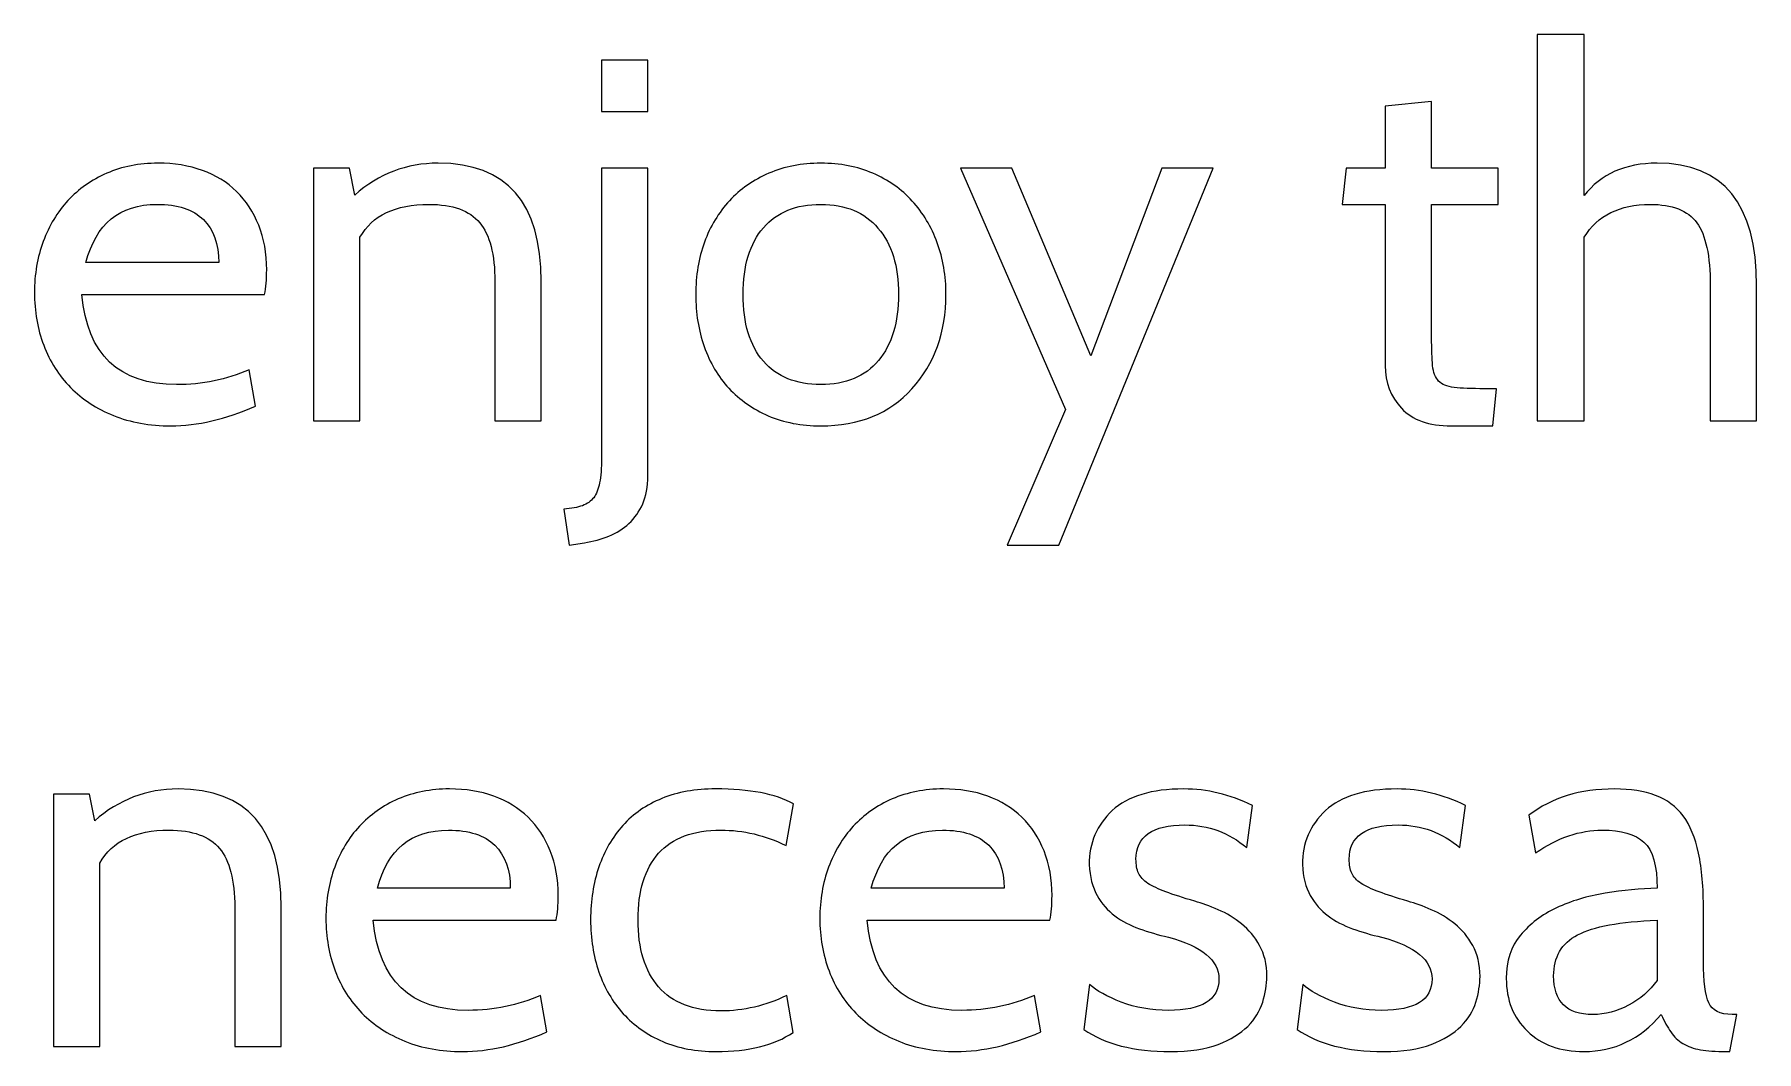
# Model space of a CAD drawing. Header units: centimetres. Extents: x -24 to 24.1, y -20.7 to 0.5.
# Drawn here: x 4.0319 to 4.3866, y -17.5064 to -17.2969 of the extents above; entities that cross this region are included whole.
import ezdxf

# ---------------------------------------------------------------- set-up
doc = ezdxf.new("R2010")
doc.units = ezdxf.units.CM
doc.header["$MEASUREMENT"] = 0
doc.layers.add('Layer 1', color=7, linetype='Continuous')

msp = doc.modelspace()

# ---------------------------------------------------------------- linework, layer by layer
at = {"layer": 'Layer 1', "color": 250, "lineweight": 9}
for points, knots in [([(4.38656, -17.37646), (4.38656, -17.37646), (4.37702, -17.37646), (4.37702, -17.37646), (4.37702, -17.37646), (4.37702, -17.37646), (4.37702, -17.34867), (4.37702, -17.34867), (4.37702, -17.34867), (4.37702, -17.34252), (4.3761, -17.33819), (4.37426, -17.33568), (4.37426, -17.33568), (4.37242, -17.33317), (4.3692, -17.33191), (4.36461, -17.33191), (4.36461, -17.33191), (4.35839, -17.33191), (4.35386, -17.33418), (4.35103, -17.3387), (4.35103, -17.3387), (4.35103, -17.3387), (4.35103, -17.37646), (4.35103, -17.37646), (4.35103, -17.37646), (4.35103, -17.37646), (4.34138, -17.37646), (4.34138, -17.37646), (4.34138, -17.37646), (4.34138, -17.37646), (4.34138, -17.29692), (4.34138, -17.29692), (4.34138, -17.29692), (4.34138, -17.29692), (4.35103, -17.29692), (4.35103, -17.29692), (4.35103, -17.29692), (4.35103, -17.29692), (4.35103, -17.33011), (4.35103, -17.33011), (4.35103, -17.33011), (4.3545, -17.32566), (4.35952, -17.32343), (4.36609, -17.32343), (4.36609, -17.32343), (4.37974, -17.32343), (4.38656, -17.33184), (4.38656, -17.34867), (4.38656, -17.34867), (4.38656, -17.34867), (4.38656, -17.37646), (4.38656, -17.37646)], [0, 0, 0, 0, 0.071429, 0.071429, 0.071429, 0.071429, 0.142857, 0.142857, 0.142857, 0.142857, 0.214286, 0.214286, 0.214286, 0.214286, 0.285714, 0.285714, 0.285714, 0.285714, 0.357143, 0.357143, 0.357143, 0.357143, 0.428571, 0.428571, 0.428571, 0.428571, 0.5, 0.5, 0.5, 0.5, 0.571429, 0.571429, 0.571429, 0.571429, 0.642857, 0.642857, 0.642857, 0.642857, 0.714286, 0.714286, 0.714286, 0.714286, 0.785714, 0.785714, 0.785714, 0.785714, 0.857143, 0.857143, 0.857143, 0.857143, 1, 1, 1, 1]), ([(4.15823, -17.31282), (4.15823, -17.31282), (4.14868, -17.31282), (4.14868, -17.31282), (4.14868, -17.31282), (4.14868, -17.31282), (4.14868, -17.30222), (4.14868, -17.30222), (4.14868, -17.30222), (4.14868, -17.30222), (4.15823, -17.30222), (4.15823, -17.30222), (4.15823, -17.30222), (4.15823, -17.30222), (4.15823, -17.31282), (4.15823, -17.31282)], [0, 0, 0, 0, 0.2, 0.2, 0.2, 0.2, 0.4, 0.4, 0.4, 0.4, 0.6, 0.6, 0.6, 0.6, 1, 1, 1, 1]), ([(4.333, -17.36988), (4.333, -17.36988), (4.33226, -17.37752), (4.33226, -17.37752), (4.33226, -17.37752), (4.33226, -17.37752), (4.32367, -17.37752), (4.32367, -17.37752), (4.32367, -17.37752), (4.31908, -17.37752), (4.31566, -17.37632), (4.31344, -17.37391), (4.31344, -17.37391), (4.31121, -17.37151), (4.3101, -17.36857), (4.3101, -17.36511), (4.3101, -17.36511), (4.3101, -17.36511), (4.3101, -17.33191), (4.3101, -17.33191), (4.3101, -17.33191), (4.3101, -17.33191), (4.30119, -17.33191), (4.30119, -17.33191), (4.30119, -17.33191), (4.30119, -17.33191), (4.30204, -17.32449), (4.30204, -17.32449), (4.30204, -17.32449), (4.30204, -17.32449), (4.3101, -17.32449), (4.3101, -17.32449), (4.3101, -17.32449), (4.3101, -17.32449), (4.3101, -17.31166), (4.3101, -17.31166), (4.3101, -17.31166), (4.3101, -17.31166), (4.31964, -17.3107), (4.31964, -17.3107), (4.31964, -17.3107), (4.31964, -17.3107), (4.31964, -17.32449), (4.31964, -17.32449), (4.31964, -17.32449), (4.31964, -17.32449), (4.33332, -17.32449), (4.33332, -17.32449), (4.33332, -17.32449), (4.33332, -17.32449), (4.33332, -17.33191), (4.33332, -17.33191), (4.33332, -17.33191), (4.33332, -17.33191), (4.31964, -17.33191), (4.31964, -17.33191), (4.31964, -17.33191), (4.31964, -17.33191), (4.31964, -17.35928), (4.31964, -17.35928), (4.31964, -17.35928), (4.31964, -17.36175), (4.31971, -17.3637), (4.31985, -17.36511), (4.31985, -17.36511), (4.31999, -17.36652), (4.3204, -17.36758), (4.32107, -17.36829), (4.32107, -17.36829), (4.32174, -17.369), (4.32282, -17.36944), (4.32431, -17.36962), (4.32431, -17.36962), (4.32579, -17.36979), (4.32788, -17.36988), (4.33057, -17.36988), (4.33057, -17.36988), (4.33057, -17.36988), (4.333, -17.36988), (4.333, -17.36988)], [0, 0, 0, 0, 0.047619, 0.047619, 0.047619, 0.047619, 0.095238, 0.095238, 0.095238, 0.095238, 0.142857, 0.142857, 0.142857, 0.142857, 0.190476, 0.190476, 0.190476, 0.190476, 0.238095, 0.238095, 0.238095, 0.238095, 0.285714, 0.285714, 0.285714, 0.285714, 0.333333, 0.333333, 0.333333, 0.333333, 0.380952, 0.380952, 0.380952, 0.380952, 0.428571, 0.428571, 0.428571, 0.428571, 0.47619, 0.47619, 0.47619, 0.47619, 0.52381, 0.52381, 0.52381, 0.52381, 0.571429, 0.571429, 0.571429, 0.571429, 0.619048, 0.619048, 0.619048, 0.619048, 0.666667, 0.666667, 0.666667, 0.666667, 0.714286, 0.714286, 0.714286, 0.714286, 0.761905, 0.761905, 0.761905, 0.761905, 0.809524, 0.809524, 0.809524, 0.809524, 0.857143, 0.857143, 0.857143, 0.857143, 0.904762, 0.904762, 0.904762, 0.904762, 1, 1, 1, 1]), ([(4.07932, -17.35047), (4.07932, -17.35047), (4.04167, -17.35047), (4.04167, -17.35047), (4.04167, -17.35047), (4.0428, -17.36285), (4.04931, -17.36903), (4.06119, -17.36903), (4.06119, -17.36903), (4.06649, -17.36903), (4.07147, -17.36801), (4.07614, -17.36596), (4.07614, -17.36596), (4.07614, -17.36596), (4.07741, -17.37349), (4.07741, -17.37349), (4.07741, -17.37349), (4.07126, -17.37617), (4.06546, -17.37752), (4.06002, -17.37752), (4.06002, -17.37752), (4.05564, -17.37752), (4.05169, -17.37681), (4.04819, -17.3754), (4.04819, -17.3754), (4.04469, -17.37398), (4.04174, -17.37206), (4.03934, -17.36962), (4.03934, -17.36962), (4.03693, -17.36718), (4.0351, -17.36428), (4.03382, -17.36092), (4.03382, -17.36092), (4.03255, -17.35756), (4.03191, -17.35394), (4.03191, -17.35005), (4.03191, -17.35005), (4.03191, -17.3463), (4.03251, -17.3428), (4.03372, -17.33955), (4.03372, -17.33955), (4.03492, -17.3363), (4.03662, -17.33349), (4.03881, -17.33112), (4.03881, -17.33112), (4.041, -17.32875), (4.04367, -17.32688), (4.04681, -17.3255), (4.04681, -17.3255), (4.04996, -17.32412), (4.05348, -17.32343), (4.05737, -17.32343), (4.05737, -17.32343), (4.06069, -17.32343), (4.06373, -17.32393), (4.06649, -17.32491), (4.06649, -17.32491), (4.06925, -17.3259), (4.0716, -17.32735), (4.07354, -17.32926), (4.07354, -17.32926), (4.07549, -17.33117), (4.07701, -17.33349), (4.0781, -17.33621), (4.0781, -17.33621), (4.0792, -17.33893), (4.07974, -17.34199), (4.07974, -17.34538), (4.07974, -17.34538), (4.07974, -17.34736), (4.0796, -17.34906), (4.07932, -17.35047)], [0, 0, 0, 0, 0.052632, 0.052632, 0.052632, 0.052632, 0.105263, 0.105263, 0.105263, 0.105263, 0.157895, 0.157895, 0.157895, 0.157895, 0.210526, 0.210526, 0.210526, 0.210526, 0.263158, 0.263158, 0.263158, 0.263158, 0.315789, 0.315789, 0.315789, 0.315789, 0.368421, 0.368421, 0.368421, 0.368421, 0.421053, 0.421053, 0.421053, 0.421053, 0.473684, 0.473684, 0.473684, 0.473684, 0.526316, 0.526316, 0.526316, 0.526316, 0.578947, 0.578947, 0.578947, 0.578947, 0.631579, 0.631579, 0.631579, 0.631579, 0.684211, 0.684211, 0.684211, 0.684211, 0.736842, 0.736842, 0.736842, 0.736842, 0.789474, 0.789474, 0.789474, 0.789474, 0.842105, 0.842105, 0.842105, 0.842105, 0.894737, 0.894737, 0.894737, 0.894737, 1, 1, 1, 1]), ([(4.13627, -17.37646), (4.13627, -17.37646), (4.12673, -17.37646), (4.12673, -17.37646), (4.12673, -17.37646), (4.12673, -17.37646), (4.12673, -17.34782), (4.12673, -17.34782), (4.12673, -17.34782), (4.12673, -17.34224), (4.12569, -17.33819), (4.1236, -17.33568), (4.1236, -17.33568), (4.12151, -17.33317), (4.11803, -17.33191), (4.11315, -17.33191), (4.11315, -17.33191), (4.10622, -17.33191), (4.10149, -17.33418), (4.09894, -17.3387), (4.09894, -17.3387), (4.09894, -17.3387), (4.09894, -17.37646), (4.09894, -17.37646), (4.09894, -17.37646), (4.09894, -17.37646), (4.0894, -17.37646), (4.0894, -17.37646), (4.0894, -17.37646), (4.0894, -17.37646), (4.0894, -17.32449), (4.0894, -17.32449), (4.0894, -17.32449), (4.0894, -17.32449), (4.09682, -17.32449), (4.09682, -17.32449), (4.09682, -17.32449), (4.09682, -17.32449), (4.09788, -17.33001), (4.09788, -17.33001), (4.09788, -17.33001), (4.10283, -17.32562), (4.10856, -17.32343), (4.11506, -17.32343), (4.11506, -17.32343), (4.1292, -17.32343), (4.13627, -17.33156), (4.13627, -17.34782), (4.13627, -17.34782), (4.13627, -17.34782), (4.13627, -17.37646), (4.13627, -17.37646)], [0, 0, 0, 0, 0.071429, 0.071429, 0.071429, 0.071429, 0.142857, 0.142857, 0.142857, 0.142857, 0.214286, 0.214286, 0.214286, 0.214286, 0.285714, 0.285714, 0.285714, 0.285714, 0.357143, 0.357143, 0.357143, 0.357143, 0.428571, 0.428571, 0.428571, 0.428571, 0.5, 0.5, 0.5, 0.5, 0.571429, 0.571429, 0.571429, 0.571429, 0.642857, 0.642857, 0.642857, 0.642857, 0.714286, 0.714286, 0.714286, 0.714286, 0.785714, 0.785714, 0.785714, 0.785714, 0.857143, 0.857143, 0.857143, 0.857143, 1, 1, 1, 1]), ([(4.14518, -17.40159), (4.14518, -17.40159), (4.142, -17.40212), (4.142, -17.40212), (4.142, -17.40212), (4.142, -17.40212), (4.14094, -17.3947), (4.14094, -17.3947), (4.14094, -17.3947), (4.1425, -17.39456), (4.14377, -17.39431), (4.14476, -17.39396), (4.14476, -17.39396), (4.14575, -17.3936), (4.14652, -17.39305), (4.14709, -17.39231), (4.14709, -17.39231), (4.14766, -17.39157), (4.14806, -17.39055), (4.14831, -17.38924), (4.14831, -17.38924), (4.14856, -17.38795), (4.14868, -17.38623), (4.14868, -17.38411), (4.14868, -17.38411), (4.14868, -17.38411), (4.14868, -17.32449), (4.14868, -17.32449), (4.14868, -17.32449), (4.14868, -17.32449), (4.15823, -17.32449), (4.15823, -17.32449), (4.15823, -17.32449), (4.15823, -17.32449), (4.15823, -17.3878), (4.15823, -17.3878), (4.15823, -17.3878), (4.15823, -17.39007), (4.15787, -17.39199), (4.15717, -17.39359), (4.15717, -17.39359), (4.15646, -17.39518), (4.15552, -17.39652), (4.15435, -17.39761), (4.15435, -17.39761), (4.15319, -17.39871), (4.15181, -17.39958), (4.15022, -17.40021), (4.15022, -17.40021), (4.14863, -17.40085), (4.14695, -17.40131), (4.14518, -17.40159)], [0, 0, 0, 0, 0.071429, 0.071429, 0.071429, 0.071429, 0.142857, 0.142857, 0.142857, 0.142857, 0.214286, 0.214286, 0.214286, 0.214286, 0.285714, 0.285714, 0.285714, 0.285714, 0.357143, 0.357143, 0.357143, 0.357143, 0.428571, 0.428571, 0.428571, 0.428571, 0.5, 0.5, 0.5, 0.5, 0.571429, 0.571429, 0.571429, 0.571429, 0.642857, 0.642857, 0.642857, 0.642857, 0.714286, 0.714286, 0.714286, 0.714286, 0.785714, 0.785714, 0.785714, 0.785714, 0.857143, 0.857143, 0.857143, 0.857143, 1, 1, 1, 1]), ([(4.21263, -17.36988), (4.20804, -17.37497), (4.20178, -17.37752), (4.19386, -17.37752), (4.19386, -17.37752), (4.18983, -17.37752), (4.18622, -17.37683), (4.18304, -17.37545), (4.18304, -17.37545), (4.17986, -17.37407), (4.17716, -17.37218), (4.17493, -17.36978), (4.17493, -17.36978), (4.1727, -17.36737), (4.17101, -17.36451), (4.16984, -17.36119), (4.16984, -17.36119), (4.16867, -17.35786), (4.16809, -17.35429), (4.16809, -17.35047), (4.16809, -17.35047), (4.16809, -17.34658), (4.16869, -17.343), (4.16989, -17.33971), (4.16989, -17.33971), (4.17109, -17.33642), (4.17281, -17.33358), (4.17504, -17.33117), (4.17504, -17.33117), (4.17726, -17.32877), (4.17997, -17.32688), (4.18315, -17.3255), (4.18315, -17.3255), (4.18633, -17.32412), (4.1899, -17.32343), (4.19386, -17.32343), (4.19386, -17.32343), (4.19782, -17.32343), (4.20139, -17.32412), (4.20457, -17.3255), (4.20457, -17.3255), (4.20775, -17.32688), (4.21046, -17.32879), (4.21268, -17.33123), (4.21268, -17.33123), (4.21491, -17.33366), (4.21663, -17.33653), (4.21783, -17.33982), (4.21783, -17.33982), (4.21903, -17.3431), (4.21963, -17.34666), (4.21963, -17.35047), (4.21963, -17.35047), (4.21963, -17.35825), (4.2173, -17.36472), (4.21263, -17.36988)], [0, 0, 0, 0, 0.066667, 0.066667, 0.066667, 0.066667, 0.133333, 0.133333, 0.133333, 0.133333, 0.2, 0.2, 0.2, 0.2, 0.266667, 0.266667, 0.266667, 0.266667, 0.333333, 0.333333, 0.333333, 0.333333, 0.4, 0.4, 0.4, 0.4, 0.466667, 0.466667, 0.466667, 0.466667, 0.533333, 0.533333, 0.533333, 0.533333, 0.6, 0.6, 0.6, 0.6, 0.666667, 0.666667, 0.666667, 0.666667, 0.733333, 0.733333, 0.733333, 0.733333, 0.8, 0.8, 0.8, 0.8, 0.866667, 0.866667, 0.866667, 0.866667, 1, 1, 1, 1]), ([(4.27467, -17.32449), (4.27467, -17.32449), (4.24286, -17.40212), (4.24286, -17.40212), (4.24286, -17.40212), (4.24286, -17.40212), (4.23225, -17.40212), (4.23225, -17.40212), (4.23225, -17.40212), (4.23225, -17.40212), (4.24424, -17.37412), (4.24424, -17.37412), (4.24424, -17.37412), (4.24424, -17.37412), (4.2226, -17.32449), (4.2226, -17.32449), (4.2226, -17.32449), (4.2226, -17.32449), (4.23321, -17.32449), (4.23321, -17.32449), (4.23321, -17.32449), (4.23321, -17.32449), (4.24943, -17.36309), (4.24943, -17.36309), (4.24943, -17.36309), (4.24943, -17.36309), (4.26407, -17.32449), (4.26407, -17.32449), (4.26407, -17.32449), (4.26407, -17.32449), (4.27467, -17.32449), (4.27467, -17.32449)], [0, 0, 0, 0, 0.111111, 0.111111, 0.111111, 0.111111, 0.222222, 0.222222, 0.222222, 0.222222, 0.333333, 0.333333, 0.333333, 0.333333, 0.444444, 0.444444, 0.444444, 0.444444, 0.555556, 0.555556, 0.555556, 0.555556, 0.666667, 0.666667, 0.666667, 0.666667, 0.777778, 0.777778, 0.777778, 0.777778, 1, 1, 1, 1]), ([(4.05715, -17.33191), (4.04945, -17.33191), (4.04457, -17.33591), (4.04252, -17.3439), (4.04252, -17.3439), (4.04252, -17.3439), (4.06988, -17.3439), (4.06988, -17.3439), (4.06988, -17.3439), (4.06988, -17.34008), (4.06882, -17.33713), (4.0667, -17.33504), (4.0667, -17.33504), (4.06458, -17.33296), (4.0614, -17.33191), (4.05715, -17.33191)], [0, 0, 0, 0, 0.2, 0.2, 0.2, 0.2, 0.4, 0.4, 0.4, 0.4, 0.6, 0.6, 0.6, 0.6, 1, 1, 1, 1]), ([(4.20563, -17.33679), (4.20287, -17.33354), (4.19895, -17.33191), (4.19386, -17.33191), (4.19386, -17.33191), (4.18877, -17.33191), (4.18483, -17.33352), (4.18203, -17.33674), (4.18203, -17.33674), (4.17924, -17.33996), (4.17785, -17.34453), (4.17785, -17.35047), (4.17785, -17.35047), (4.17785, -17.35641), (4.17924, -17.36099), (4.18203, -17.36421), (4.18203, -17.36421), (4.18483, -17.36742), (4.18877, -17.36903), (4.19386, -17.36903), (4.19386, -17.36903), (4.19902, -17.36903), (4.20298, -17.36737), (4.20574, -17.36405), (4.20574, -17.36405), (4.20849, -17.36073), (4.20987, -17.3562), (4.20987, -17.35047), (4.20987, -17.35047), (4.20987, -17.34461), (4.20846, -17.34004), (4.20563, -17.33679)], [0, 0, 0, 0, 0.111111, 0.111111, 0.111111, 0.111111, 0.222222, 0.222222, 0.222222, 0.222222, 0.333333, 0.333333, 0.333333, 0.333333, 0.444444, 0.444444, 0.444444, 0.444444, 0.555556, 0.555556, 0.555556, 0.555556, 0.666667, 0.666667, 0.666667, 0.666667, 0.777778, 0.777778, 0.777778, 0.777778, 1, 1, 1, 1]), ([(4.08271, -17.50531), (4.08271, -17.50531), (4.07317, -17.50531), (4.07317, -17.50531), (4.07317, -17.50531), (4.07317, -17.50531), (4.07317, -17.47668), (4.07317, -17.47668), (4.07317, -17.47668), (4.07317, -17.47109), (4.07212, -17.46705), (4.07004, -17.46454), (4.07004, -17.46454), (4.06795, -17.46203), (4.06447, -17.46077), (4.05959, -17.46077), (4.05959, -17.46077), (4.05266, -17.46077), (4.04793, -17.46303), (4.04538, -17.46756), (4.04538, -17.46756), (4.04538, -17.46756), (4.04538, -17.50531), (4.04538, -17.50531), (4.04538, -17.50531), (4.04538, -17.50531), (4.03584, -17.50531), (4.03584, -17.50531), (4.03584, -17.50531), (4.03584, -17.50531), (4.03584, -17.45335), (4.03584, -17.45335), (4.03584, -17.45335), (4.03584, -17.45335), (4.04326, -17.45335), (4.04326, -17.45335), (4.04326, -17.45335), (4.04326, -17.45335), (4.04432, -17.45886), (4.04432, -17.45886), (4.04432, -17.45886), (4.04927, -17.45448), (4.055, -17.45229), (4.0615, -17.45229), (4.0615, -17.45229), (4.07564, -17.45229), (4.08271, -17.46042), (4.08271, -17.47668), (4.08271, -17.47668), (4.08271, -17.47668), (4.08271, -17.50531), (4.08271, -17.50531)], [0, 0, 0, 0, 0.071429, 0.071429, 0.071429, 0.071429, 0.142857, 0.142857, 0.142857, 0.142857, 0.214286, 0.214286, 0.214286, 0.214286, 0.285714, 0.285714, 0.285714, 0.285714, 0.357143, 0.357143, 0.357143, 0.357143, 0.428571, 0.428571, 0.428571, 0.428571, 0.5, 0.5, 0.5, 0.5, 0.571429, 0.571429, 0.571429, 0.571429, 0.642857, 0.642857, 0.642857, 0.642857, 0.714286, 0.714286, 0.714286, 0.714286, 0.785714, 0.785714, 0.785714, 0.785714, 0.857143, 0.857143, 0.857143, 0.857143, 1, 1, 1, 1]), ([(4.13934, -17.47933), (4.13934, -17.47933), (4.1017, -17.47933), (4.1017, -17.47933), (4.1017, -17.47933), (4.10283, -17.4917), (4.10933, -17.49789), (4.12121, -17.49789), (4.12121, -17.49789), (4.12651, -17.49789), (4.1315, -17.49687), (4.13616, -17.49481), (4.13616, -17.49481), (4.13616, -17.49481), (4.13744, -17.50234), (4.13744, -17.50234), (4.13744, -17.50234), (4.13128, -17.50503), (4.12549, -17.50637), (4.12004, -17.50637), (4.12004, -17.50637), (4.11566, -17.50637), (4.11172, -17.50567), (4.10822, -17.50425), (4.10822, -17.50425), (4.10472, -17.50284), (4.10177, -17.50091), (4.09936, -17.49847), (4.09936, -17.49847), (4.09696, -17.49603), (4.09512, -17.49313), (4.09385, -17.48978), (4.09385, -17.48978), (4.09257, -17.48642), (4.09194, -17.48279), (4.09194, -17.47891), (4.09194, -17.47891), (4.09194, -17.47516), (4.09254, -17.47166), (4.09374, -17.46841), (4.09374, -17.46841), (4.09494, -17.46515), (4.09664, -17.46234), (4.09883, -17.45998), (4.09883, -17.45998), (4.10102, -17.45761), (4.10369, -17.45573), (4.10684, -17.45436), (4.10684, -17.45436), (4.10998, -17.45298), (4.1135, -17.45229), (4.11739, -17.45229), (4.11739, -17.45229), (4.12071, -17.45229), (4.12375, -17.45278), (4.12651, -17.45377), (4.12651, -17.45377), (4.12927, -17.45476), (4.13162, -17.45621), (4.13356, -17.45812), (4.13356, -17.45812), (4.13551, -17.46003), (4.13703, -17.46234), (4.13812, -17.46507), (4.13812, -17.46507), (4.13922, -17.46779), (4.13977, -17.47085), (4.13977, -17.47424), (4.13977, -17.47424), (4.13977, -17.47622), (4.13963, -17.47792), (4.13934, -17.47933)], [0, 0, 0, 0, 0.052632, 0.052632, 0.052632, 0.052632, 0.105263, 0.105263, 0.105263, 0.105263, 0.157895, 0.157895, 0.157895, 0.157895, 0.210526, 0.210526, 0.210526, 0.210526, 0.263158, 0.263158, 0.263158, 0.263158, 0.315789, 0.315789, 0.315789, 0.315789, 0.368421, 0.368421, 0.368421, 0.368421, 0.421053, 0.421053, 0.421053, 0.421053, 0.473684, 0.473684, 0.473684, 0.473684, 0.526316, 0.526316, 0.526316, 0.526316, 0.578947, 0.578947, 0.578947, 0.578947, 0.631579, 0.631579, 0.631579, 0.631579, 0.684211, 0.684211, 0.684211, 0.684211, 0.736842, 0.736842, 0.736842, 0.736842, 0.789474, 0.789474, 0.789474, 0.789474, 0.842105, 0.842105, 0.842105, 0.842105, 0.894737, 0.894737, 0.894737, 0.894737, 1, 1, 1, 1]), ([(4.17233, -17.50637), (4.16816, -17.50637), (4.16448, -17.50568), (4.1613, -17.50431), (4.1613, -17.50431), (4.15812, -17.50293), (4.15541, -17.50102), (4.15318, -17.49858), (4.15318, -17.49858), (4.15096, -17.49614), (4.14928, -17.49328), (4.14815, -17.48999), (4.14815, -17.48999), (4.14702, -17.4867), (4.14645, -17.48311), (4.14645, -17.47922), (4.14645, -17.47922), (4.14645, -17.47527), (4.14702, -17.47164), (4.14815, -17.46835), (4.14815, -17.46835), (4.14928, -17.46507), (4.15092, -17.46222), (4.15308, -17.45982), (4.15308, -17.45982), (4.15524, -17.45741), (4.15792, -17.45556), (4.16114, -17.45425), (4.16114, -17.45425), (4.16436, -17.45294), (4.16805, -17.45229), (4.17222, -17.45229), (4.17222, -17.45229), (4.17915, -17.45229), (4.18449, -17.45331), (4.18824, -17.45536), (4.18824, -17.45536), (4.18824, -17.45536), (4.18675, -17.46395), (4.18675, -17.46395), (4.18675, -17.46395), (4.18237, -17.46183), (4.17788, -17.46077), (4.17328, -17.46077), (4.17328, -17.46077), (4.16756, -17.46077), (4.16328, -17.46236), (4.16045, -17.46554), (4.16045, -17.46554), (4.15762, -17.46873), (4.15621, -17.47329), (4.15621, -17.47922), (4.15621, -17.47922), (4.15621, -17.48516), (4.15762, -17.48978), (4.16045, -17.49306), (4.16045, -17.49306), (4.16328, -17.49635), (4.16756, -17.498), (4.17328, -17.498), (4.17328, -17.498), (4.17795, -17.498), (4.18247, -17.49694), (4.18686, -17.49481), (4.18686, -17.49481), (4.18686, -17.49481), (4.18813, -17.50245), (4.18813, -17.50245), (4.18813, -17.50245), (4.18424, -17.50507), (4.17897, -17.50637), (4.17233, -17.50637)], [0, 0, 0, 0, 0.052632, 0.052632, 0.052632, 0.052632, 0.105263, 0.105263, 0.105263, 0.105263, 0.157895, 0.157895, 0.157895, 0.157895, 0.210526, 0.210526, 0.210526, 0.210526, 0.263158, 0.263158, 0.263158, 0.263158, 0.315789, 0.315789, 0.315789, 0.315789, 0.368421, 0.368421, 0.368421, 0.368421, 0.421053, 0.421053, 0.421053, 0.421053, 0.473684, 0.473684, 0.473684, 0.473684, 0.526316, 0.526316, 0.526316, 0.526316, 0.578947, 0.578947, 0.578947, 0.578947, 0.631579, 0.631579, 0.631579, 0.631579, 0.684211, 0.684211, 0.684211, 0.684211, 0.736842, 0.736842, 0.736842, 0.736842, 0.789474, 0.789474, 0.789474, 0.789474, 0.842105, 0.842105, 0.842105, 0.842105, 0.894737, 0.894737, 0.894737, 0.894737, 1, 1, 1, 1]), ([(4.24105, -17.47933), (4.24105, -17.47933), (4.2034, -17.47933), (4.2034, -17.47933), (4.2034, -17.47933), (4.20453, -17.4917), (4.21104, -17.49789), (4.22292, -17.49789), (4.22292, -17.49789), (4.22822, -17.49789), (4.2332, -17.49687), (4.23787, -17.49481), (4.23787, -17.49481), (4.23787, -17.49481), (4.23914, -17.50234), (4.23914, -17.50234), (4.23914, -17.50234), (4.23299, -17.50503), (4.22719, -17.50637), (4.22175, -17.50637), (4.22175, -17.50637), (4.21737, -17.50637), (4.21342, -17.50567), (4.20992, -17.50425), (4.20992, -17.50425), (4.20642, -17.50284), (4.20347, -17.50091), (4.20107, -17.49847), (4.20107, -17.49847), (4.19866, -17.49603), (4.19683, -17.49313), (4.19555, -17.48978), (4.19555, -17.48978), (4.19428, -17.48642), (4.19365, -17.48279), (4.19365, -17.47891), (4.19365, -17.47891), (4.19365, -17.47516), (4.19425, -17.47166), (4.19545, -17.46841), (4.19545, -17.46841), (4.19665, -17.46515), (4.19835, -17.46234), (4.20054, -17.45998), (4.20054, -17.45998), (4.20273, -17.45761), (4.2054, -17.45573), (4.20855, -17.45436), (4.20855, -17.45436), (4.21169, -17.45298), (4.21521, -17.45229), (4.2191, -17.45229), (4.2191, -17.45229), (4.22242, -17.45229), (4.22546, -17.45278), (4.22822, -17.45377), (4.22822, -17.45377), (4.23098, -17.45476), (4.23333, -17.45621), (4.23527, -17.45812), (4.23527, -17.45812), (4.23722, -17.46003), (4.23874, -17.46234), (4.23983, -17.46507), (4.23983, -17.46507), (4.24093, -17.46779), (4.24147, -17.47085), (4.24147, -17.47424), (4.24147, -17.47424), (4.24147, -17.47622), (4.24133, -17.47792), (4.24105, -17.47933)], [0, 0, 0, 0, 0.052632, 0.052632, 0.052632, 0.052632, 0.105263, 0.105263, 0.105263, 0.105263, 0.157895, 0.157895, 0.157895, 0.157895, 0.210526, 0.210526, 0.210526, 0.210526, 0.263158, 0.263158, 0.263158, 0.263158, 0.315789, 0.315789, 0.315789, 0.315789, 0.368421, 0.368421, 0.368421, 0.368421, 0.421053, 0.421053, 0.421053, 0.421053, 0.473684, 0.473684, 0.473684, 0.473684, 0.526316, 0.526316, 0.526316, 0.526316, 0.578947, 0.578947, 0.578947, 0.578947, 0.631579, 0.631579, 0.631579, 0.631579, 0.684211, 0.684211, 0.684211, 0.684211, 0.736842, 0.736842, 0.736842, 0.736842, 0.789474, 0.789474, 0.789474, 0.789474, 0.842105, 0.842105, 0.842105, 0.842105, 0.894737, 0.894737, 0.894737, 0.894737, 1, 1, 1, 1]), ([(4.26587, -17.50637), (4.2583, -17.50637), (4.25236, -17.50485), (4.24805, -17.50181), (4.24805, -17.50181), (4.24805, -17.50181), (4.24922, -17.49259), (4.24922, -17.49259), (4.24922, -17.49259), (4.25063, -17.49386), (4.25281, -17.49506), (4.25574, -17.49619), (4.25574, -17.49619), (4.25867, -17.49732), (4.26191, -17.49789), (4.26544, -17.49789), (4.26544, -17.49789), (4.27237, -17.49789), (4.27584, -17.49573), (4.27584, -17.49142), (4.27584, -17.49142), (4.27584, -17.48753), (4.27237, -17.48467), (4.26544, -17.48283), (4.26544, -17.48283), (4.26332, -17.48233), (4.26133, -17.48175), (4.25945, -17.48108), (4.25945, -17.48108), (4.25758, -17.48041), (4.2559, -17.47953), (4.25441, -17.47843), (4.25441, -17.47843), (4.25293, -17.47733), (4.25171, -17.47594), (4.25076, -17.47424), (4.25076, -17.47424), (4.2498, -17.47254), (4.24925, -17.47042), (4.24911, -17.46788), (4.24911, -17.46788), (4.24911, -17.46342), (4.2507, -17.45971), (4.25388, -17.45674), (4.25388, -17.45674), (4.25707, -17.45377), (4.26198, -17.45229), (4.26863, -17.45229), (4.26863, -17.45229), (4.27336, -17.45229), (4.27806, -17.45342), (4.28273, -17.45568), (4.28273, -17.45568), (4.28273, -17.45568), (4.28156, -17.46438), (4.28156, -17.46438), (4.28156, -17.46438), (4.27789, -17.46127), (4.27365, -17.45971), (4.26884, -17.45971), (4.26884, -17.45971), (4.26212, -17.45971), (4.25876, -17.46206), (4.25876, -17.46676), (4.25876, -17.46676), (4.25876, -17.46789), (4.25894, -17.46887), (4.25929, -17.46964), (4.25929, -17.46964), (4.25965, -17.47042), (4.26028, -17.47113), (4.2612, -17.47173), (4.2612, -17.47173), (4.26212, -17.47233), (4.26336, -17.47291), (4.26491, -17.4735), (4.26491, -17.4735), (4.26647, -17.47406), (4.26845, -17.4747), (4.27085, -17.47541), (4.27085, -17.47541), (4.27234, -17.47583), (4.27395, -17.47641), (4.27568, -17.47716), (4.27568, -17.47716), (4.27741, -17.4779), (4.27902, -17.47887), (4.2805, -17.48007), (4.2805, -17.48007), (4.28199, -17.48128), (4.28323, -17.48276), (4.28422, -17.48453), (4.28422, -17.48453), (4.28521, -17.48629), (4.2857, -17.48842), (4.2857, -17.49089), (4.2857, -17.49089), (4.2857, -17.49259), (4.28542, -17.49435), (4.28485, -17.49619), (4.28485, -17.49619), (4.28429, -17.49803), (4.28326, -17.49969), (4.28178, -17.50118), (4.28178, -17.50118), (4.28029, -17.50266), (4.27826, -17.5039), (4.27568, -17.50489), (4.27568, -17.50489), (4.2731, -17.50588), (4.26983, -17.50637), (4.26587, -17.50637)], [0, 0, 0, 0, 0.034483, 0.034483, 0.034483, 0.034483, 0.068966, 0.068966, 0.068966, 0.068966, 0.103448, 0.103448, 0.103448, 0.103448, 0.137931, 0.137931, 0.137931, 0.137931, 0.172414, 0.172414, 0.172414, 0.172414, 0.206897, 0.206897, 0.206897, 0.206897, 0.241379, 0.241379, 0.241379, 0.241379, 0.275862, 0.275862, 0.275862, 0.275862, 0.310345, 0.310345, 0.310345, 0.310345, 0.344828, 0.344828, 0.344828, 0.344828, 0.37931, 0.37931, 0.37931, 0.37931, 0.413793, 0.413793, 0.413793, 0.413793, 0.448276, 0.448276, 0.448276, 0.448276, 0.482759, 0.482759, 0.482759, 0.482759, 0.517241, 0.517241, 0.517241, 0.517241, 0.551724, 0.551724, 0.551724, 0.551724, 0.586207, 0.586207, 0.586207, 0.586207, 0.62069, 0.62069, 0.62069, 0.62069, 0.655172, 0.655172, 0.655172, 0.655172, 0.689655, 0.689655, 0.689655, 0.689655, 0.724138, 0.724138, 0.724138, 0.724138, 0.758621, 0.758621, 0.758621, 0.758621, 0.793103, 0.793103, 0.793103, 0.793103, 0.827586, 0.827586, 0.827586, 0.827586, 0.862069, 0.862069, 0.862069, 0.862069, 0.896552, 0.896552, 0.896552, 0.896552, 0.931034, 0.931034, 0.931034, 0.931034, 1, 1, 1, 1]), ([(4.30977, -17.50637), (4.30221, -17.50637), (4.29627, -17.50485), (4.29196, -17.50181), (4.29196, -17.50181), (4.29196, -17.50181), (4.29312, -17.49259), (4.29312, -17.49259), (4.29312, -17.49259), (4.29454, -17.49386), (4.29671, -17.49506), (4.29965, -17.49619), (4.29965, -17.49619), (4.30258, -17.49732), (4.30582, -17.49789), (4.30935, -17.49789), (4.30935, -17.49789), (4.31628, -17.49789), (4.31974, -17.49573), (4.31974, -17.49142), (4.31974, -17.49142), (4.31974, -17.48753), (4.31628, -17.48467), (4.30935, -17.48283), (4.30935, -17.48283), (4.30723, -17.48233), (4.30523, -17.48175), (4.30336, -17.48108), (4.30336, -17.48108), (4.30148, -17.48041), (4.29981, -17.47953), (4.29832, -17.47843), (4.29832, -17.47843), (4.29684, -17.47733), (4.29562, -17.47594), (4.29466, -17.47424), (4.29466, -17.47424), (4.29371, -17.47254), (4.29316, -17.47042), (4.29302, -17.46788), (4.29302, -17.46788), (4.29302, -17.46342), (4.29461, -17.45971), (4.29779, -17.45674), (4.29779, -17.45674), (4.30097, -17.45377), (4.30589, -17.45229), (4.31253, -17.45229), (4.31253, -17.45229), (4.31727, -17.45229), (4.32197, -17.45342), (4.32664, -17.45568), (4.32664, -17.45568), (4.32664, -17.45568), (4.32547, -17.46438), (4.32547, -17.46438), (4.32547, -17.46438), (4.32179, -17.46127), (4.31755, -17.45971), (4.31274, -17.45971), (4.31274, -17.45971), (4.30603, -17.45971), (4.30267, -17.46206), (4.30267, -17.46676), (4.30267, -17.46676), (4.30267, -17.46789), (4.30285, -17.46887), (4.3032, -17.46964), (4.3032, -17.46964), (4.30355, -17.47042), (4.30419, -17.47113), (4.30511, -17.47173), (4.30511, -17.47173), (4.30603, -17.47233), (4.30727, -17.47291), (4.30882, -17.4735), (4.30882, -17.4735), (4.31038, -17.47406), (4.31236, -17.4747), (4.31476, -17.47541), (4.31476, -17.47541), (4.31624, -17.47583), (4.31785, -17.47641), (4.31958, -17.47716), (4.31958, -17.47716), (4.32132, -17.4779), (4.32293, -17.47887), (4.32441, -17.48007), (4.32441, -17.48007), (4.3259, -17.48128), (4.32713, -17.48276), (4.32812, -17.48453), (4.32812, -17.48453), (4.32911, -17.48629), (4.32961, -17.48842), (4.32961, -17.49089), (4.32961, -17.49089), (4.32961, -17.49259), (4.32932, -17.49435), (4.32876, -17.49619), (4.32876, -17.49619), (4.32819, -17.49803), (4.32717, -17.49969), (4.32568, -17.50118), (4.32568, -17.50118), (4.3242, -17.50266), (4.32217, -17.5039), (4.31958, -17.50489), (4.31958, -17.50489), (4.317, -17.50588), (4.31373, -17.50637), (4.30977, -17.50637)], [0, 0, 0, 0, 0.034483, 0.034483, 0.034483, 0.034483, 0.068966, 0.068966, 0.068966, 0.068966, 0.103448, 0.103448, 0.103448, 0.103448, 0.137931, 0.137931, 0.137931, 0.137931, 0.172414, 0.172414, 0.172414, 0.172414, 0.206897, 0.206897, 0.206897, 0.206897, 0.241379, 0.241379, 0.241379, 0.241379, 0.275862, 0.275862, 0.275862, 0.275862, 0.310345, 0.310345, 0.310345, 0.310345, 0.344828, 0.344828, 0.344828, 0.344828, 0.37931, 0.37931, 0.37931, 0.37931, 0.413793, 0.413793, 0.413793, 0.413793, 0.448276, 0.448276, 0.448276, 0.448276, 0.482759, 0.482759, 0.482759, 0.482759, 0.517241, 0.517241, 0.517241, 0.517241, 0.551724, 0.551724, 0.551724, 0.551724, 0.586207, 0.586207, 0.586207, 0.586207, 0.62069, 0.62069, 0.62069, 0.62069, 0.655172, 0.655172, 0.655172, 0.655172, 0.689655, 0.689655, 0.689655, 0.689655, 0.724138, 0.724138, 0.724138, 0.724138, 0.758621, 0.758621, 0.758621, 0.758621, 0.793103, 0.793103, 0.793103, 0.793103, 0.827586, 0.827586, 0.827586, 0.827586, 0.862069, 0.862069, 0.862069, 0.862069, 0.896552, 0.896552, 0.896552, 0.896552, 0.931034, 0.931034, 0.931034, 0.931034, 1, 1, 1, 1]), ([(4.38253, -17.49874), (4.38253, -17.49874), (4.38104, -17.50637), (4.38104, -17.50637), (4.38104, -17.50637), (4.38104, -17.50637), (4.3803, -17.50637), (4.3803, -17.50637), (4.3803, -17.50637), (4.37818, -17.50637), (4.37641, -17.50625), (4.375, -17.506), (4.375, -17.506), (4.37358, -17.50576), (4.37238, -17.50533), (4.37139, -17.50473), (4.37139, -17.50473), (4.3704, -17.50413), (4.36957, -17.50333), (4.3689, -17.50234), (4.3689, -17.50234), (4.36823, -17.50135), (4.36757, -17.50015), (4.36694, -17.49874), (4.36694, -17.49874), (4.36255, -17.50383), (4.35725, -17.50637), (4.35103, -17.50637), (4.35103, -17.50637), (4.34615, -17.50637), (4.34226, -17.50498), (4.33936, -17.50218), (4.33936, -17.50218), (4.33647, -17.49939), (4.33502, -17.49577), (4.33502, -17.49131), (4.33502, -17.49131), (4.33502, -17.48771), (4.33599, -17.48474), (4.33793, -17.48241), (4.33793, -17.48241), (4.33988, -17.48007), (4.34235, -17.4782), (4.34536, -17.47679), (4.34536, -17.47679), (4.34836, -17.47537), (4.3517, -17.47436), (4.35538, -17.47376), (4.35538, -17.47376), (4.35905, -17.47316), (4.36263, -17.47283), (4.36609, -17.47275), (4.36609, -17.47275), (4.36609, -17.46809), (4.36519, -17.46492), (4.36338, -17.46326), (4.36338, -17.46326), (4.36158, -17.4616), (4.3587, -17.46077), (4.35474, -17.46077), (4.35474, -17.46077), (4.35022, -17.46077), (4.34566, -17.46233), (4.34106, -17.46544), (4.34106, -17.46544), (4.34106, -17.46544), (4.33968, -17.4577), (4.33968, -17.4577), (4.33968, -17.4577), (4.34435, -17.45409), (4.35022, -17.45229), (4.35729, -17.45229), (4.35729, -17.45229), (4.36061, -17.45229), (4.36344, -17.45273), (4.36577, -17.45361), (4.36577, -17.45361), (4.3681, -17.4545), (4.37, -17.45591), (4.37145, -17.45786), (4.37145, -17.45786), (4.37289, -17.4598), (4.37396, -17.46236), (4.37463, -17.46554), (4.37463, -17.46554), (4.3753, -17.46873), (4.37563, -17.47261), (4.37563, -17.47721), (4.37563, -17.47721), (4.37563, -17.47721), (4.37563, -17.48782), (4.37563, -17.48782), (4.37563, -17.48782), (4.37563, -17.49192), (4.37599, -17.49476), (4.3767, -17.49635), (4.3767, -17.49635), (4.3774, -17.49794), (4.37903, -17.49874), (4.38157, -17.49874), (4.38157, -17.49874), (4.38157, -17.49874), (4.38253, -17.49874), (4.38253, -17.49874)], [0, 0, 0, 0, 0.037037, 0.037037, 0.037037, 0.037037, 0.074074, 0.074074, 0.074074, 0.074074, 0.111111, 0.111111, 0.111111, 0.111111, 0.148148, 0.148148, 0.148148, 0.148148, 0.185185, 0.185185, 0.185185, 0.185185, 0.222222, 0.222222, 0.222222, 0.222222, 0.259259, 0.259259, 0.259259, 0.259259, 0.296296, 0.296296, 0.296296, 0.296296, 0.333333, 0.333333, 0.333333, 0.333333, 0.37037, 0.37037, 0.37037, 0.37037, 0.407407, 0.407407, 0.407407, 0.407407, 0.444444, 0.444444, 0.444444, 0.444444, 0.481481, 0.481481, 0.481481, 0.481481, 0.518519, 0.518519, 0.518519, 0.518519, 0.555556, 0.555556, 0.555556, 0.555556, 0.592593, 0.592593, 0.592593, 0.592593, 0.62963, 0.62963, 0.62963, 0.62963, 0.666667, 0.666667, 0.666667, 0.666667, 0.703704, 0.703704, 0.703704, 0.703704, 0.740741, 0.740741, 0.740741, 0.740741, 0.777778, 0.777778, 0.777778, 0.777778, 0.814815, 0.814815, 0.814815, 0.814815, 0.851852, 0.851852, 0.851852, 0.851852, 0.888889, 0.888889, 0.888889, 0.888889, 0.925926, 0.925926, 0.925926, 0.925926, 1, 1, 1, 1]), ([(4.11718, -17.46077), (4.10947, -17.46077), (4.10459, -17.46477), (4.10254, -17.47275), (4.10254, -17.47275), (4.10254, -17.47275), (4.12991, -17.47275), (4.12991, -17.47275), (4.12991, -17.47275), (4.12991, -17.46894), (4.12885, -17.46599), (4.12672, -17.4639), (4.12672, -17.4639), (4.1246, -17.46181), (4.12142, -17.46077), (4.11718, -17.46077)], [0, 0, 0, 0, 0.2, 0.2, 0.2, 0.2, 0.4, 0.4, 0.4, 0.4, 0.6, 0.6, 0.6, 0.6, 1, 1, 1, 1]), ([(4.21889, -17.46077), (4.21118, -17.46077), (4.2063, -17.46477), (4.20425, -17.47275), (4.20425, -17.47275), (4.20425, -17.47275), (4.23161, -17.47275), (4.23161, -17.47275), (4.23161, -17.47275), (4.23161, -17.46894), (4.23055, -17.46599), (4.22843, -17.4639), (4.22843, -17.4639), (4.22631, -17.46181), (4.22313, -17.46077), (4.21889, -17.46077)], [0, 0, 0, 0, 0.2, 0.2, 0.2, 0.2, 0.4, 0.4, 0.4, 0.4, 0.6, 0.6, 0.6, 0.6, 1, 1, 1, 1]), ([(4.36609, -17.49174), (4.36609, -17.49174), (4.36609, -17.47933), (4.36609, -17.47933), (4.36609, -17.47933), (4.35845, -17.47961), (4.35299, -17.48062), (4.3497, -17.48235), (4.3497, -17.48235), (4.34642, -17.48408), (4.34477, -17.4869), (4.34477, -17.49078), (4.34477, -17.49078), (4.34477, -17.49609), (4.34746, -17.49874), (4.35283, -17.49874), (4.35283, -17.49874), (4.35538, -17.49874), (4.35784, -17.4981), (4.3602, -17.49683), (4.3602, -17.49683), (4.36257, -17.49556), (4.36453, -17.49386), (4.36609, -17.49174)], [0, 0, 0, 0, 0.142857, 0.142857, 0.142857, 0.142857, 0.285714, 0.285714, 0.285714, 0.285714, 0.428571, 0.428571, 0.428571, 0.428571, 0.571429, 0.571429, 0.571429, 0.571429, 0.714286, 0.714286, 0.714286, 0.714286, 1, 1, 1, 1])]:
    msp.add_open_spline(points, degree=3, knots=knots, dxfattribs=at)

doc.saveas('drawing.dxf')
